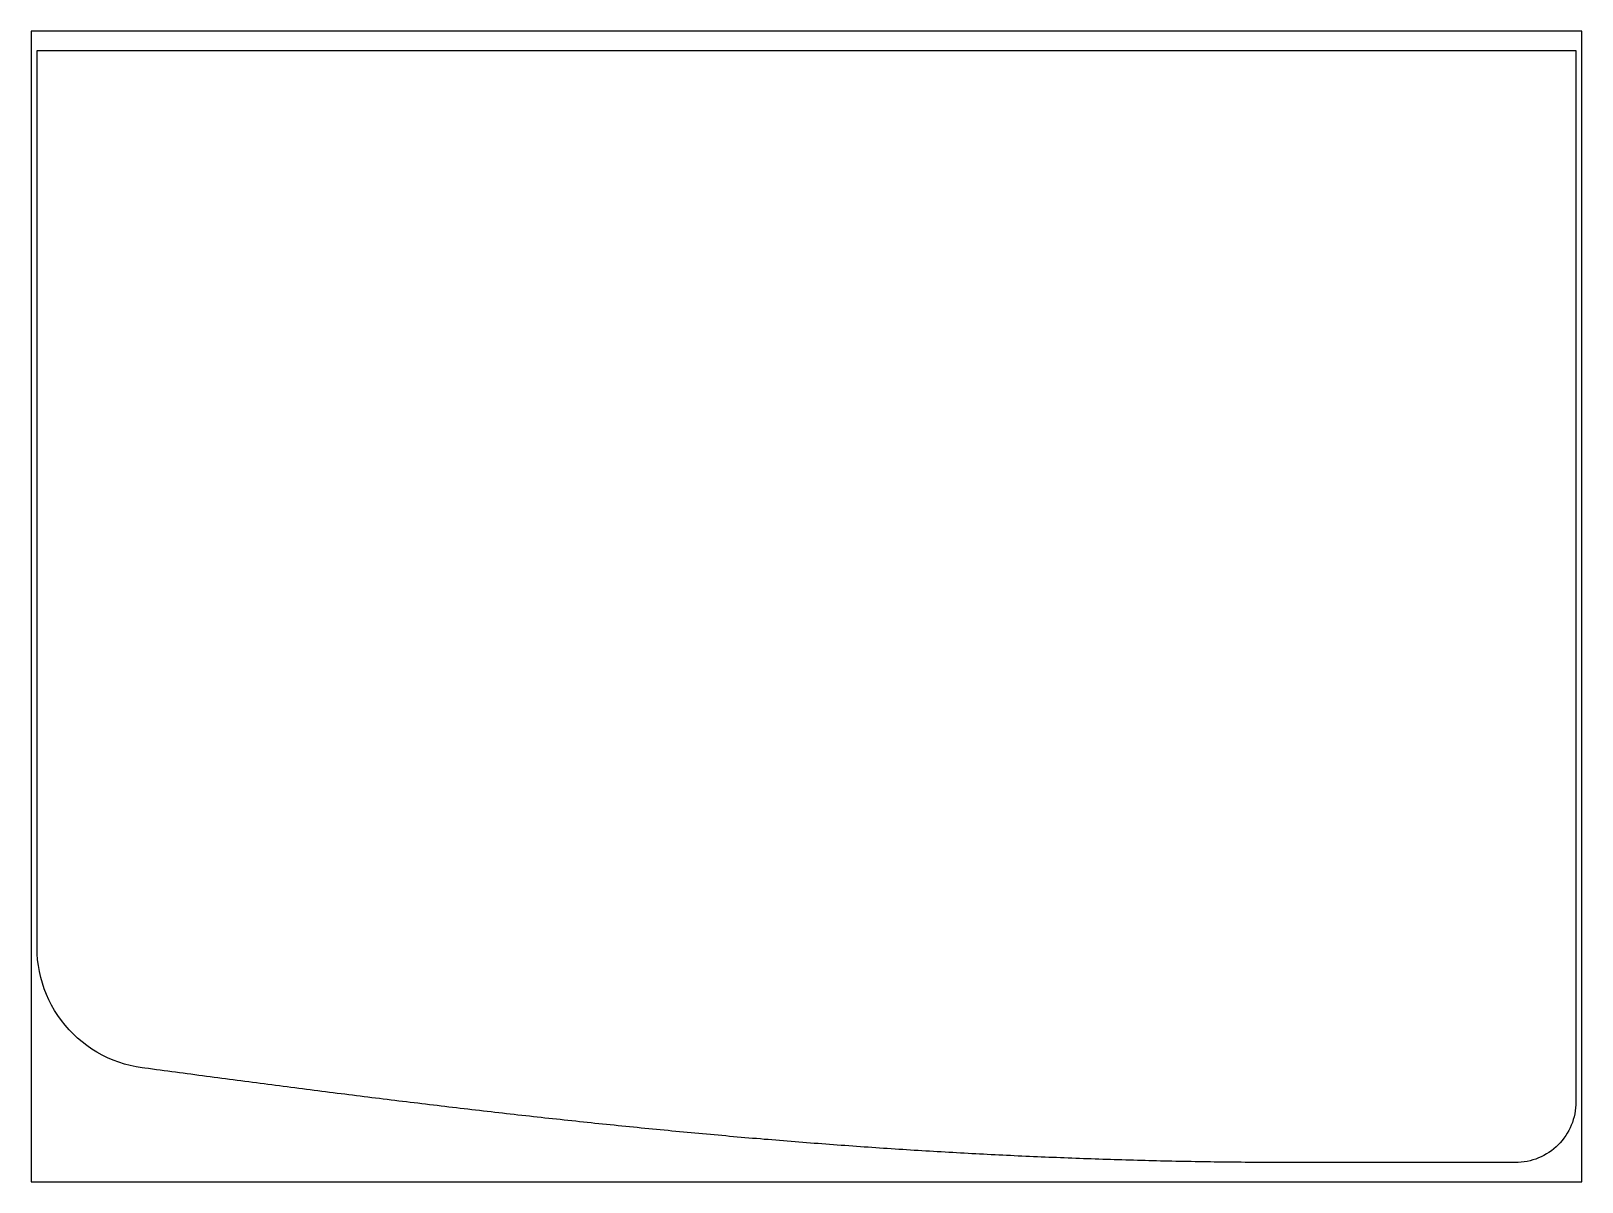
# Model space of a CAD drawing. Header units: inches. Extents: x 0 to 32, y 0 to 23.8.
import ezdxf

# ---------------------------------------------------------------- set-up
doc = ezdxf.new("R2010")
doc.units = ezdxf.units.IN
doc.header["$MEASUREMENT"] = 0
doc.layers.add('CUT_OUTSIDE', color=5, linetype='Continuous')
doc.layers.add('REFERENCE_STOCK', color=8, linetype='Continuous')

msp = doc.modelspace()

# ---------------------------------------------------------------- linework, layer by layer
at = {"layer": 'CUT_OUTSIDE'}
msp.add_lwpolyline([(1.928, 2.433), (1.81, 2.471), (1.694, 2.514), (1.58, 2.563), (1.469, 2.618), (1.361, 2.678), (1.255, 2.743), (1.154, 2.813), (1.055, 2.889), (0.961, 2.969), (0.87, 3.054), (0.784, 3.143), (0.703, 3.236), (0.626, 3.333), (0.554, 3.434), (0.487, 3.538), (0.426, 3.646), (0.37, 3.756), (0.319, 3.869), (0.274, 3.985), (0.235, 4.102), (0.201, 4.221), (0.174, 4.342), (0.153, 4.464), (0.137, 4.587), (0.128, 4.711), (0.125, 4.834), (0.125, 11.875), (0.125, 20.85), (0.125, 23.35), (2.625, 23.35), (16, 23.35), (30.625, 23.35), (31.875, 23.35), (31.875, 22.1), (31.875, 11.875), (31.875, 1.65), (31.873, 1.589), (31.869, 1.527), (31.861, 1.467), (31.851, 1.406), (31.838, 1.346), (31.821, 1.287), (31.802, 1.229), (31.78, 1.172), (31.755, 1.116), (31.727, 1.061), (31.697, 1.007), (31.664, 0.956), (31.629, 0.905), (31.591, 0.857), (31.551, 0.811), (31.509, 0.766), (31.464, 0.724), (31.418, 0.684), (31.37, 0.646), (31.319, 0.611), (31.268, 0.578), (31.214, 0.548), (31.159, 0.52), (31.103, 0.495), (31.046, 0.473), (30.988, 0.454), (30.929, 0.437), (30.869, 0.424), (30.808, 0.414), (30.748, 0.406), (30.686, 0.402), (30.625, 0.4), (26.16, 0.4), (26.081, 0.4), (26.002, 0.4), (25.922, 0.4), (25.843, 0.4), (25.764, 0.401), (25.684, 0.401), (25.605, 0.401), (25.525, 0.402), (25.446, 0.402), (25.367, 0.403), (25.287, 0.403), (25.208, 0.404), (25.129, 0.404), (25.049, 0.405), (24.97, 0.406), (24.89, 0.407), (24.811, 0.407), (24.732, 0.408), (24.652, 0.409), (24.573, 0.41), (24.494, 0.411), (24.414, 0.412), (24.335, 0.414), (24.255, 0.415), (24.176, 0.416), (24.097, 0.417), (24.017, 0.419), (23.938, 0.42), (23.859, 0.422), (23.779, 0.423), (23.7, 0.425), (23.62, 0.426), (23.541, 0.428), (23.462, 0.43), (23.382, 0.432), (23.303, 0.433), (23.224, 0.435), (23.144, 0.437), (23.065, 0.439), (22.985, 0.441), (22.906, 0.443), (22.827, 0.445), (22.747, 0.448), (22.668, 0.45), (22.589, 0.452), (22.509, 0.454), (22.43, 0.457), (22.35, 0.459), (22.271, 0.462), (22.192, 0.464), (22.112, 0.467), (22.033, 0.469), (21.954, 0.472), (21.874, 0.475), (21.795, 0.478), (21.715, 0.48), (21.636, 0.483), (21.557, 0.486), (21.477, 0.489), (21.398, 0.492), (21.319, 0.495), (21.239, 0.498), (21.16, 0.502), (21.08, 0.505), (21.001, 0.508), (20.922, 0.511), (20.842, 0.515), (20.763, 0.518), (20.684, 0.522), (20.604, 0.525), (20.525, 0.529), (20.445, 0.532), (20.366, 0.536), (20.287, 0.54), (20.207, 0.544), (20.128, 0.547), (20.049, 0.551), (19.969, 0.555), (19.89, 0.559), (19.81, 0.563), (19.731, 0.567), (19.652, 0.571), (19.572, 0.575), (19.493, 0.58), (19.413, 0.584), (19.334, 0.588), (19.255, 0.592), (19.175, 0.597), (19.096, 0.601), (19.017, 0.606), (18.937, 0.61), (18.858, 0.615), (18.778, 0.619), (18.699, 0.624), (18.62, 0.629), (18.54, 0.634), (18.461, 0.638), (18.382, 0.643), (18.302, 0.648), (18.223, 0.653), (18.143, 0.658), (18.064, 0.663), (17.985, 0.668), (17.905, 0.673), (17.826, 0.678), (17.747, 0.684), (17.667, 0.689), (17.588, 0.694), (17.508, 0.7), (17.429, 0.705), (17.35, 0.71), (17.27, 0.716), (17.191, 0.721), (17.112, 0.727), (17.032, 0.733), (16.953, 0.738), (16.873, 0.744), (16.794, 0.75), (16.715, 0.756), (16.635, 0.761), (16.556, 0.767), (16.477, 0.773), (16.397, 0.779), (16.318, 0.785), (16.238, 0.791), (16.159, 0.797), (16.08, 0.803), (16, 0.81), (16, 0.81), (16, 0.81), (15.921, 0.816), (15.842, 0.822), (15.763, 0.828), (15.683, 0.835), (15.604, 0.841), (15.524, 0.848), (15.445, 0.854), (15.366, 0.861), (15.286, 0.867), (15.207, 0.874), (15.128, 0.88), (15.048, 0.887), (14.969, 0.894), (14.889, 0.9), (14.81, 0.907), (14.731, 0.914), (14.651, 0.921), (14.572, 0.928), (14.492, 0.935), (14.413, 0.942), (14.334, 0.949), (14.254, 0.956), (14.175, 0.963), (14.096, 0.97), (14.016, 0.977), (13.937, 0.985), (13.857, 0.992), (13.778, 0.999), (13.699, 1.007), (13.619, 1.014), (13.54, 1.021), (13.461, 1.029), (13.381, 1.036), (13.302, 1.044), (13.222, 1.051), (13.143, 1.059), (13.064, 1.067), (12.984, 1.074), (12.905, 1.082), (12.826, 1.09), (12.746, 1.098), (12.667, 1.105), (12.587, 1.113), (12.508, 1.121), (12.429, 1.129), (12.349, 1.137), (12.27, 1.145), (12.191, 1.153), (12.111, 1.161), (12.032, 1.169), (11.952, 1.177), (11.873, 1.185), (11.794, 1.194), (11.714, 1.202), (11.635, 1.21), (11.556, 1.218), (11.476, 1.227), (11.397, 1.235), (11.317, 1.243), (11.238, 1.252), (11.159, 1.26), (11.079, 1.269), (11, 1.277), (10.92, 1.286), (10.841, 1.295), (10.762, 1.303), (10.682, 1.312), (10.603, 1.32), (10.524, 1.329), (10.444, 1.338), (10.365, 1.347), (10.285, 1.355), (10.206, 1.364), (10.127, 1.373), (10.047, 1.382), (9.968, 1.391), (9.889, 1.4), (9.809, 1.409), (9.73, 1.418), (9.65, 1.427), (9.571, 1.436), (9.492, 1.445), (9.412, 1.454), (9.333, 1.463), (9.254, 1.472), (9.174, 1.482), (9.095, 1.491), (9.015, 1.5), (8.936, 1.509), (8.857, 1.519), (8.777, 1.528), (8.698, 1.537), (8.619, 1.547), (8.539, 1.556), (8.46, 1.566), (8.38, 1.575), (8.301, 1.585), (8.222, 1.594), (8.142, 1.604), (8.063, 1.613), (7.983, 1.623), (7.904, 1.632), (7.825, 1.642), (7.745, 1.652), (7.666, 1.661), (7.587, 1.671), (7.507, 1.681), (7.428, 1.69), (7.348, 1.7), (7.269, 1.71), (7.19, 1.72), (7.11, 1.73), (7.031, 1.739), (6.952, 1.749), (6.872, 1.759), (6.793, 1.769), (6.713, 1.779), (6.634, 1.789), (6.555, 1.799), (6.475, 1.809), (6.396, 1.819), (6.317, 1.829), (6.237, 1.839), (6.158, 1.849), (6.078, 1.859), (5.999, 1.869), (5.92, 1.879), (5.84, 1.889), (5.761, 1.9), (5.682, 1.91), (5.602, 1.92), (5.523, 1.93), (5.443, 1.94), (5.364, 1.951), (5.285, 1.961), (5.205, 1.971), (5.126, 1.981), (5.046, 1.992), (4.967, 2.002), (4.888, 2.012), (4.808, 2.023), (4.729, 2.033), (4.65, 2.043), (4.57, 2.054), (4.491, 2.064), (4.411, 2.075), (4.332, 2.085), (4.253, 2.095), (4.173, 2.106), (4.094, 2.116), (4.015, 2.127), (3.935, 2.137), (3.856, 2.148), (3.776, 2.158), (3.697, 2.169), (3.618, 2.179), (3.538, 2.19), (3.459, 2.2), (3.38, 2.211), (3.3, 2.222), (3.221, 2.232), (3.141, 2.243), (3.062, 2.253), (2.983, 2.264), (2.903, 2.275), (2.824, 2.285), (2.744, 2.296), (2.665, 2.307), (2.586, 2.317), (2.506, 2.328), (2.427, 2.339), (2.348, 2.349), (2.292, 2.357), (2.169, 2.376), (2.048, 2.402)], close=True, dxfattribs=at)
at = {"layer": 'REFERENCE_STOCK'}
msp.add_lwpolyline([(0, 0), (32, 0), (32, 23.75), (0, 23.75)], close=True, dxfattribs=at)

doc.saveas('drawing.dxf')
